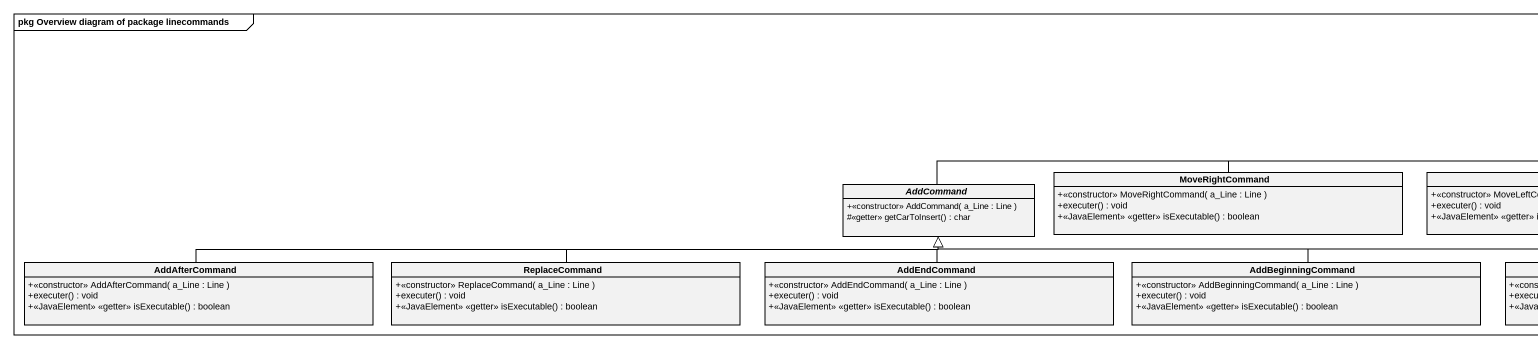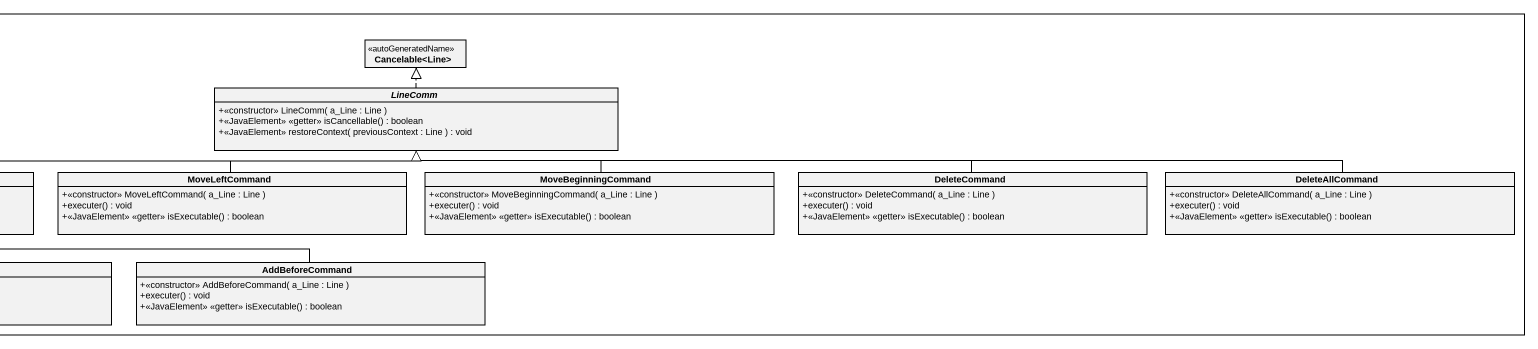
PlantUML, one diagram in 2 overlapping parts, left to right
@startuml
mainframe pkg Overview diagram of package linecommands
hide circle
hide empty members
skinparam classAttributeIconSize 0
interface "Cancelable<Line>" as Cancelable_Line <<autoGeneratedName>>
abstract class LineComm {
  +<<constructor>> LineComm( a_Line : Line )
  +<<JavaElement>> <<getter>> isCancellable() : boolean
  +<<JavaElement>> restoreContext( previousContext : Line ) : void
}
abstract class AddCommand {
  +<<constructor>> AddCommand( a_Line : Line )
  #<<getter>> getCarToInsert() : char
}
class MoveRightCommand {
  +<<constructor>> MoveRightCommand( a_Line : Line )
  +executer() : void
  +<<JavaElement>> <<getter>> isExecutable() : boolean
}
class MoveLeftCommand {
  +<<constructor>> MoveLeftCommand( a_Line : Line )
  +executer() : void
  +<<JavaElement>> <<getter>> isExecutable() : boolean
}
class MoveBeginningCommand {
  +<<constructor>> MoveBeginningCommand( a_Line : Line )
  +executer() : void
  +<<JavaElement>> <<getter>> isExecutable() : boolean
}
class DeleteCommand {
  +<<constructor>> DeleteCommand( a_Line : Line )
  +executer() : void
  +<<JavaElement>> <<getter>> isExecutable() : boolean
}
class DeleteAllCommand {
  +<<constructor>> DeleteAllCommand( a_Line : Line )
  +executer() : void
  +<<JavaElement>> <<getter>> isExecutable() : boolean
}
class AddAfterCommand {
  +<<constructor>> AddAfterCommand( a_Line : Line )
  +executer() : void
  +<<JavaElement>> <<getter>> isExecutable() : boolean
}
class ReplaceCommand {
  +<<constructor>> ReplaceCommand( a_Line : Line )
  +executer() : void
  +<<JavaElement>> <<getter>> isExecutable() : boolean
}
class AddEndCommand {
  +<<constructor>> AddEndCommand( a_Line : Line )
  +executer() : void
  +<<JavaElement>> <<getter>> isExecutable() : boolean
}
class AddBeginningCommand {
  +<<constructor>> AddBeginningCommand( a_Line : Line )
  +executer() : void
  +<<JavaElement>> <<getter>> isExecutable() : boolean
}
class AddBeforeCommand {
  +<<constructor>> AddBeforeCommand( a_Line : Line )
  +executer() : void
  +<<JavaElement>> <<getter>> isExecutable() : boolean
}
LineComm .up.|> Cancelable_Line
AddCommand -right-|> LineComm
MoveRightCommand -right-|> LineComm
MoveLeftCommand -right-|> LineComm
MoveBeginningCommand -left-|> LineComm
DeleteCommand -left-|> LineComm
DeleteAllCommand -left-|> LineComm
AddAfterCommand -right-|> AddCommand
ReplaceCommand -right-|> AddCommand
AddEndCommand -up-|> AddCommand
AddBeginningCommand -left-|> AddCommand
AddBeforeCommand -left-|> AddCommand
@enduml
